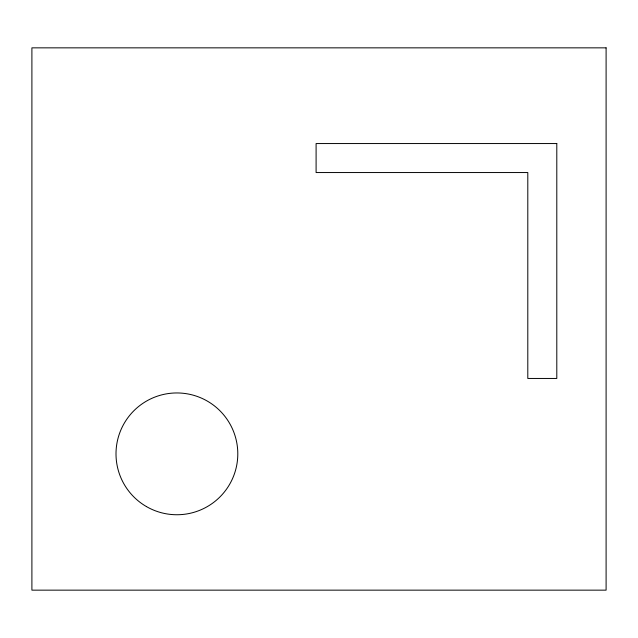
<?xml version="1.0" encoding="UTF-8"?>
<svg xmlns="http://www.w3.org/2000/svg" width="638" height="638" viewBox="0 0 638 638"><rect width="100%" height="100%" fill="white"/><g stroke="black" fill="none" stroke-linecap="round" stroke-linejoin="round"><path stroke-width="0.96" d="M606.1 47.85L31.9 47.85L31.9 590.15L606.1 590.15L606.1 47.85M556.799 143.55L316.097 143.55L316.097 172.547L527.801 172.547L527.801 378.454L556.799 378.454L556.799 143.55M146.453 506.588A60.897 60.897 0 0 0 237.799 453.849A60.897 60.897 0 0 0 146.453 401.111A60.897 60.897 0 0 0 146.453 506.588"/></g></svg>
